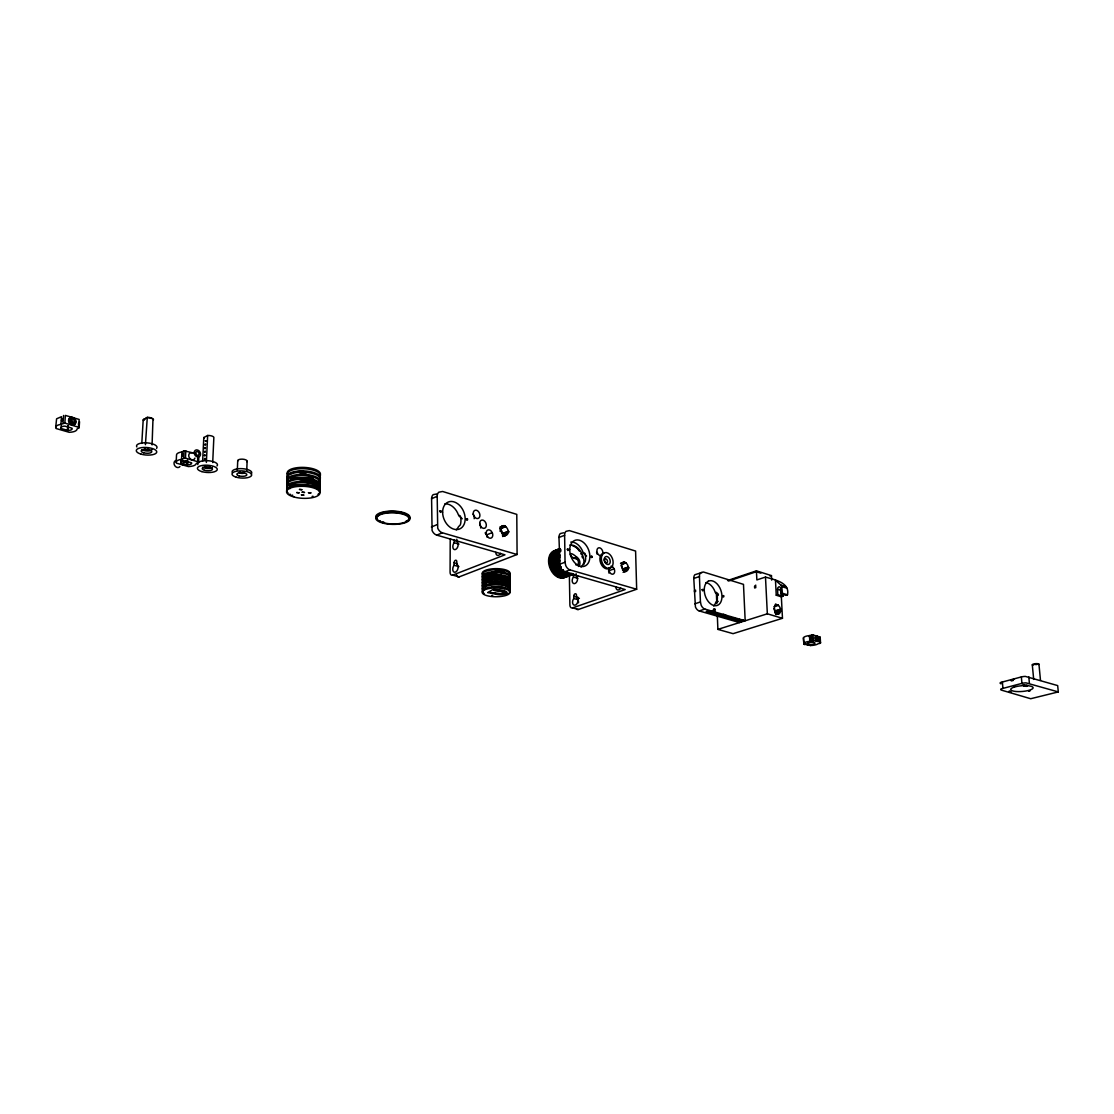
<?xml version="1.0" encoding="UTF-8"?>
<svg xmlns="http://www.w3.org/2000/svg" width="1114" height="1114" viewBox="0 0 1114 1114"><rect width="100%" height="100%" fill="white"/><g stroke="black" fill="none" stroke-linecap="round" stroke-linejoin="round"><path stroke-width="1.5" d="M456.851 539.176L456.851 541.655A4.164 2.507 -74 0 1 457.548 547.266A4.164 2.507 -74 0 1 453.454 548.923A4.164 2.507 -74 0 1 454.178 542.741L454.192 540.262A2.075 1.253 -73.9 0 1 454.233 539.747M782.766 593.567L782.905 596.296L777.823 594.723L777.53 588.902A2.005 1.448 -72.5 0 1 780.524 588.108L780.83 593.748L785.913 595.336L787.487 594.82C790.188 582.274 773.965 579.656 765.485 577.066L756.866 579.921L756.42 570.841L727.512 580.561M454.108 565.271L454.108 562.779A2.089 1.267 -74.3 0 1 455.459 560.286A2.089 1.267 -74.3 0 1 456.796 561.721L456.782 564.227A4.178 2.52 -74.4 0 1 457.478 569.895A4.178 2.52 -74.4 0 1 453.37 571.51A4.178 2.52 -74.4 0 1 454.108 565.271L458.926 566.622M517.091 554.507L442.397 532.798A6.99 5.069 66.8 0 1 437.718 528.147L437.189 496.287A6.963 5.013 66 0 1 438.805 492.193L442.62 491.483L516.785 514.376L517.091 554.507L459.163 576.885L452.73 575.116A4.178 2.52 -74.5 0 1 450.084 572.22L450.209 540.917A4.15 2.493 -73.9 0 1 450.571 538.828M452.73 575.116L504.962 554.828L436.772 535.124A6.976 5.069 66.8 0 1 432.079 530.501L431.591 498.724A6.949 5.027 66 0 1 433.207 494.644L437.022 493.92M316.78 488.698L316.836 486.512A26.652 9.553 2.1 0 0 289.918 485.607L289.849 487.807A26.889 9.734 2 0 0 289.96 488.656M298.831 481.652A11.85 4.303 2.2 0 1 312.547 481.067L312.491 483.267A15.499 5.612 2.2 0 1 314.051 483.796M312.588 479.758L312.644 477.558L290.949 478.143L290.879 480.343M302.813 474.926L302.883 472.74L310.221 476.04A9.525 3.481 2.2 0 1 311.071 476.402M780.956 610.959L775.163 612.784L780.956 610.959L780.872 609.442L774.648 610.792A4.665 2.896 72.3 0 0 773.757 608.564M246.723 470.985L247.113 461.252M775.163 612.784L774.69 611.14M237.324 470.303L237.728 460.569M212.704 462.575L213.86 437.301A5.152 1.95 3.6 0 0 207.761 435.463L203.792 437.524L202.651 461.085M206.368 462.435L207.65 435.463M198.013 461.781L185.147 458.063L181.54 459.316A10.068 3.69 3.6 0 0 176.402 463.132L188.377 466.571A10.068 3.69 3.6 0 0 196.231 463.563L198.529 462.352L198.306 455.904M198.389 462.449L198.682 456.573M780.552 610.848L780.538 611.266A4.679 2.896 72.3 0 1 779.215 613.508L775.901 614.524M183.699 458.174L184.075 450.808L193.669 453.064M185.439 458.133L185.815 450.752M186.901 464.775L187.124 460.388M187.152 464.858L181.109 462.992A5.236 1.922 3.6 0 1 185.077 460.918L191.566 462.797A5.236 1.922 3.6 0 1 187.598 464.858L187.375 460.458M187.472 464.858L187.695 460.472M176.151 462.157L176.541 454.804A10.054 3.718 3.7 0 1 181.916 451.95L184.075 450.808M181.262 460.054L181.136 463.104L181.415 460.221M181.54 459.316L181.916 451.95M741.256 619.969L742.049 621.347L743.261 620.025M152.075 444.918L152.98 419.129A4.721 1.81 4.4 0 0 147.285 417.36L143.191 419.853L141.798 443.414M145.419 444.681L147.285 417.36M78.634 427.094L79.164 419.449L65.392 415.411L64.835 423.083L79.247 427.442L77.033 429.043A10.708 3.983 5.2 0 1 69.235 432.302L56.104 428.528A10.708 3.983 5.2 0 1 60.908 424.378L64.835 423.083M79.122 427.818L79.554 421.705M61.228 428.57L61.047 428.389A5.57 2.075 5.2 0 1 64.891 426.133L72.006 428.194A5.57 2.075 5.2 0 1 68.149 430.45L61.228 428.57L61.312 425.464M62.997 423.139L63.568 415.452M67.411 430.352L67.731 425.771M67.689 430.436L68.01 425.854M68.024 430.436L68.358 425.868M55.7 427.47L56.591 418.794L61.479 416.706L60.908 424.378M624.453 569.881C632.947 567.318 627.266 566.218 622.559 569.282L622.489 568.683A4.595 3.077 70.2 0 0 620.916 565.578M628.714 568.349L628.199 568.878A4.609 3.077 70.2 0 1 626.722 571.022L623.06 572.262M502.4 535.193C505.979 533.815 515.086 528.677 502.47 533.467L502.414 532.84A4.86 3.439 67.9 0 0 500.715 529.554L499.977 528.607M502.985 534.65L502.47 533.467M484.966 585.63L493.683 583.04A8.954 2.869 -0.2 0 1 503.653 582.984A8.954 2.869 -0.2 0 1 507.497 585.922L507.608 586.716M508.638 532.395L508.054 532.938A4.874 3.439 67.9 0 1 506.327 535.166L502.609 536.516M205.867 440.712L205.853 441.13M205.185 459.024L205.073 459.288M1010.927 680.069L1014.394 679.192M559.576 549.16A14.412 9.915 69.5 0 0 556.401 554.897L556.262 555.719A14.412 9.915 69.5 0 0 556.332 561.038L556.513 561.957A14.412 9.915 69.5 0 0 573.32 574.1A14.44 9.915 69.5 0 1 569.198 573.195M487.514 579.099A12.922 4.164 -0.2 0 0 484.479 580.422L484.479 578.542A12.908 4.178 -0.2 0 1 500.604 576.37A12.908 4.178 -0.2 0 1 508.611 581.327M1036.925 664.501L1034.419 664.473M205.06 458.898C203.277 461.057 205.436 456.392 204.781 459.316M558.685 553.672L557.139 555.357A13.382 9.218 69.5 0 0 560.119 568.697A13.382 9.218 69.5 0 0 570.076 574.323M718.238 601.323L715.606 602.813A12.895 8.285 71.5 0 1 713.67 605.974M711.985 613.563L711.902 611.6L714.993 609.261L713.656 608.871L713.782 611.656L712.041 612.213L708.546 611.196L706.304 611.92L741.214 622.03L741.144 620.595A1.518 1.086 -73.8 0 1 741.27 619.816M78.495 425.437L78.495 423.487M197.721 460.277L197.651 458.077M205.937 441.325L205.143 440.81L206.062 440.963M554.271 555.649L553.881 557.404M754.568 586.535L755.71 586.159L755.779 587.621L754.638 587.997L754.568 586.535L755.765 585.115M508.374 593.275L508.249 593.358A13.939 4.428 -0.2 0 1 507.246 593.846M492.109 586.925L498.961 586.632L505.575 588.22A6.74 2.144 -0.3 0 1 506.536 588.763M1011.261 680.96L1013.267 680.445M297.327 475.413L302.883 472.74M431.591 498.724L437.189 496.287M431.383 527.019L437.008 524.666M444.764 503.89A14.593 10.541 66.7 0 1 458.411 514.863L460.374 516.074A14.593 10.541 66.7 0 1 460.347 524.805L458.383 526.866A14.593 10.541 66.7 0 1 456.253 529.846M436.772 535.124L442.397 532.798M500.311 526.88L503.361 525.655L506.369 527.284A4.874 3.439 67.9 0 1 508.054 530.584L508.123 531.211M500.144 527.214L504.029 525.641L505.157 526.852M500.311 527.228L503.361 525.655M504.489 525.78L502.901 525.836M501.272 527.744L505.157 526.184M501.272 528.078L505.617 526.337M499.977 528.941L505.617 526.671M486.567 534.901L492.221 532.631M502.985 533.62L508.625 531.364M502.484 534.497L508.123 532.241M505.213 535.486C505.171 537.589 501.537 532.938 504.085 535.709L505.659 535.305M559.994 549.216A14.371 9.929 69.5 0 0 551.945 556.582L551.792 557.404A14.371 9.929 69.5 0 0 551.876 562.709L552.043 563.628A14.371 9.929 69.5 0 0 569.365 575.325L569.895 605.069A3.955 2.576 -74.6 0 0 572.638 607.882L625.191 589.557L564.311 571.969A6.573 4.54 69.6 0 1 560.063 567.653L558.963 537.463L564.617 535.277A6.559 4.484 68.9 0 1 565.968 531.35L569.338 530.598L635.593 551.054L636.665 589.25L578.417 609.469A3.941 2.576 -74.6 0 1 576.495 609.024M557.613 554.299L559.2 553.574M557.46 554.535L558.866 554.006M557.334 554.786L558.727 554.257M557.223 555.064L558.546 554.828A13.396 9.204 69.5 0 0 558.309 556.387M570.758 542.128A13.758 9.427 69.4 0 1 583.068 552.321L585.017 553.505A13.758 9.427 69.4 0 1 585.17 561.804L583.29 563.74A13.758 9.427 69.4 0 1 580.993 567.054M573.807 558.351L576.815 557.237A5.152 3.537 69.6 0 1 579.865 561.929A5.152 3.537 69.6 0 1 578.361 566.455M559.367 564.352L565.049 562.236L564.617 535.277M820.071 637.347L812.872 634.827L809.488 635.579A7.422 2.158 -3.1 0 0 803.445 637.835L803.876 644.101L810.574 645.507A7.422 2.131 -3.1 0 0 818.149 643.725C826.184 642.834 812.315 639.06 809.822 641.302A7.422 2.131 -3.1 0 0 803.779 643.544L810.574 645.507M564.311 571.969L569.992 569.881L636.665 589.25M628.226 567.235L628.171 566.636A4.609 3.077 70.2 0 0 626.583 563.531L623.436 562.194L625.455 562.807M620.526 563.406L624.425 561.985L625.455 563.113M620.832 563.461L623.882 562.027M621.528 563.893L625.441 562.486M621.542 564.213L625.901 562.64M621.556 564.533L625.915 562.96M608.467 570.897L614.134 568.85M628.686 567.374L622.559 569.282M622.587 570.257L628.254 568.224M626.138 571.162C623.018 569.714 623.701 572.68 625.678 571.329M624.119 570.897L626.138 571.496M702.029 572.499L694.871 574.727A6.127 3.955 71.1 0 0 693.785 578.458L695.428 606.935A6.155 3.983 71.7 0 0 699.23 610.945L739.501 622.573M693.785 578.458L699.439 576.523A6.141 3.941 71.1 0 1 700.525 572.791L703.435 572.011L743.484 584.363L745.182 620.777L715.104 612.046L711.957 613.062L714.715 612.992L714.659 611.53M728.612 581.021L756.267 571.733L760.862 573.181M705.83 582.608A12.895 8.285 71.5 0 1 715.16 592.021L718.405 594.18M770.039 576.091L771.459 575.618L771.696 580.129M491.998 572.025C495.34 571.579 504.377 568.544 504.976 573.292M694.746 603.844L700.428 601.964L699.439 576.523M715.787 602.214L717.054 601.114A12.908 8.285 71.5 0 0 716.734 593.275L716.469 592.397M699.23 610.945L704.911 609.08L713.782 611.656M787.487 594.82L782.404 593.247L781.694 585.839L775.469 580.213L776.249 595.224L777.823 594.723M780.83 593.748L782.404 593.247M725.325 616.07L722.582 616.139L722.513 614.691L723.933 614.232M776.249 595.224L781.346 596.798L782.905 596.296M722.582 616.139L724.003 615.68M725.228 617.407L726.648 616.947L726.579 615.499L725.158 615.958L735.463 618.938M775.414 604.15L778.867 605.821A4.679 2.896 72.3 0 1 780.427 608.968L780.482 609.316M775.079 605.612L778.352 605.013M774.035 606.754L778.366 605.375M735.63 618.493L735.7 619.941L737.12 619.481M738.415 619.857L735.7 619.941M736.995 620.804L738.415 620.359M717.319 615.652L717.889 629.382L767.337 613.8L782.474 618.298L781.346 596.798M775.093 611.266L780.872 609.442M775.943 614.106L778.797 613.619M778.825 613.981L775.901 613.563M1009.214 691L1011.052 691.836L1008.992 692.351L1030.701 698.729L1058.3 691.919L1057.673 685.583L1025.34 676.407A5.361 1.393 -4.6 0 0 1021.343 676.936L1000.595 682.478A5.305 1.379 -4.4 0 0 1001.082 683.815M782.474 618.298L733.068 633.657L717.889 629.382M1058.3 691.919L1025.952 682.854A5.361 1.379 -4.5 0 0 1021.942 683.369L1001.166 688.87A5.319 1.365 -4.4 0 0 1001.653 690.193L1008.031 692.059L1010.092 691.543M623.896 562.347L623.311 562.486A4.609 3.077 70.2 0 0 621.821 564.631L621.849 566.887A4.609 3.077 70.2 0 0 623.436 569.992L624.105 570.577M503.361 525.989L502.693 526.128A4.874 3.439 67.9 0 0 500.966 528.342L500.952 530.71A4.874 3.439 67.9 0 0 502.651 534.01L503.403 534.636M1026.635 685.138L1022.958 684.985A11.21 2.896 -4.5 0 1 1022.234 685.054M1023.599 684.901L1024.49 686.001A11.21 2.896 -4.5 0 0 1027.776 685.361M575.659 564.77L576.69 564.826A3.147 2.158 69.6 0 0 578.486 562.473A3.147 2.158 69.6 0 0 576.592 559.019M1023.71 686.113L1026.746 686.349M497.443 587.078L501.049 587.579M500.952 572.652L503.653 573.042M563.684 532.784L560.314 533.55A6.545 4.484 68.9 0 0 558.963 537.463M501.37 575.367L500.311 575.089A21.751 7.018 -0.1 0 0 495.619 574.211L491.594 573.863A6.475 2.103 -0.2 0 0 484.91 576.411L485.063 576.592M572.638 607.882L578.417 609.469M454.108 562.779L457.325 563.684M573.794 596.157L573.835 598.538A3.955 2.576 -74.5 0 0 573.223 604.456A3.955 2.576 -74.5 0 0 577.358 602.994A3.955 2.576 -74.5 0 0 576.537 597.577L576.495 595.196A1.977 1.281 -74.4 0 0 575.116 593.804A1.977 1.281 -74.4 0 0 573.794 596.157L578.124 597.369M576.537 597.577L579.419 598.385M573.835 598.538L578.166 599.736M454.178 542.741L458.982 544.119M559.576 550.149A14.426 9.915 69.5 0 0 557.808 554.368L557.654 555.19A14.426 9.915 69.5 0 0 557.738 560.509L557.905 561.428A14.426 9.915 69.5 0 0 573.599 574.239A1.963 1.281 -73.9 0 0 573.432 574.699L573.473 577.066L577.776 578.305M706.276 611.196L723.877 616.293M725.2 616.683L735.491 619.663M738.262 620.47L741.186 621.306M454.192 540.262L457.381 541.195M573.432 574.699L577.734 575.938M713.03 610.166L714.366 610.556M722.513 614.691L723.835 615.067L723.905 617.017L725.325 616.571L725.27 615.109M707.696 610.89L723.849 615.569M741.144 620.595L738.234 619.746L738.304 621.18L739.724 620.735L739.654 619.3M713.378 612.603L743.456 621.32L743.386 619.885M775.441 604.582L777.628 605.25M777.53 589.25L781.346 590.434M781.151 585.17L786.233 586.772M782.056 586.674L787.138 588.262M756.42 570.841L771.459 575.618M485.036 579.698L484.172 578.974M504.085 536.029L502.957 535.486M505.157 526.518L504.029 525.641L502.901 526.184M576.815 557.237C567.931 549.077 568.335 557.139 576.565 559.005M458.69 515.671L462.268 518.79M583.332 553.101L586.577 555.997M715.397 592.745L718.293 595.419M596.533 552.224L596.756 552.697A4.094 2.771 69.6 0 1 597.16 554.243M312.644 477.558L313.8 480.231M143.79 419.282L143.803 419.337A4.721 1.81 4.4 0 0 144.249 419.797M153.509 419.616L153.509 419.658A5.305 2.033 4.4 0 0 147.104 417.68L143.205 419.894A5.305 2.033 4.4 0 0 143.706 420.424M203.792 437.524L203.806 437.565A5.152 1.95 3.6 0 0 204.252 438.081M803.445 637.835L803.876 644.101M700.428 601.964L701.124 605.069A6.169 3.983 71.7 0 0 704.911 609.08M565.049 562.236L565.745 565.536A6.587 4.526 69.6 0 0 569.992 569.881M1038.944 664.209L1040.504 680.417M1032.302 664.863L1033.695 679.429M1028.793 676.727L1029.392 683.174M1021.343 676.936L1021.942 683.369M1002.349 681.796L1002.92 688.201M820.169 636.957L820.517 642.667M813.053 634.869L813.387 640.606M811.744 634.91L812.078 640.634M809.488 635.579L809.822 641.302M804.322 641.748L804.475 644.602M776.166 604.359L775.776 604.832A4.679 2.896 72.3 0 0 774.439 607.06L774.55 609.372A4.679 2.896 72.3 0 0 776.11 612.519L776.639 613.341M765.485 577.066L767.337 613.8M716.386 593.372L716.817 603.649M714.993 609.261L715.104 612.046M713.322 611.14L713.294 613.452M711.985 610.751L712.041 612.213M710.593 611.725L710.648 613.187M576.119 573.724L576.161 576.077A3.941 2.562 -74 0 1 576.968 581.438A3.941 2.562 -74 0 1 572.861 582.942A3.941 2.562 -74 0 1 573.473 577.066M485.69 584.892L485.69 586.772M485.3 585.003L485.3 586.883M484.618 579.517L484.618 581.397M484.353 578.639L484.465 581.299M484.256 578.751L484.242 581.076M375.919 517.606A17.114 6.016 1.1 0 1 393.966 511.103A17.114 6.016 1.1 0 1 409.409 518.901M408.741 519.611A17.114 6.016 1.1 0 1 408.309 519.946M406.652 520.879A17.114 6.016 1.1 0 1 405.983 521.171M383.773 522.034A17.114 6.016 1.1 0 1 382.882 521.812M380.473 521.032A17.114 6.016 1.1 0 1 379.763 520.739M377.019 519.082A17.114 6.016 1.1 0 1 376.643 518.72M376.95 516.464A15.972 5.612 1.1 0 1 377.061 516.102M377.465 515.378A15.972 5.612 1.1 0 1 378.147 514.696M379.08 514.055A15.972 5.612 1.1 0 1 380.25 513.457M381.642 512.927A15.972 5.612 1.1 0 1 382.408 512.691L383.23 512.468A15.972 5.612 1.1 0 1 384.093 512.273M385.917 511.925A15.972 5.612 1.1 0 1 398.199 511.883M400.135 512.217A15.972 5.612 1.1 0 1 405.705 513.958M407.32 514.933A15.972 5.612 1.1 0 1 407.738 515.267M408.378 515.991A15.972 5.612 1.1 0 1 408.601 516.353M1033.151 665.323A3.342 0.891 -4.7 0 1 1033.012 664.195A3.342 0.891 -4.7 0 1 1037.19 663.638A3.342 0.891 -4.7 0 1 1038.777 664.571M809.182 636.707A3.857 1.114 -3.1 0 1 810.143 636.567M817.411 641.483A2.785 1.685 73 0 1 814.975 638.03A2.785 1.685 73 0 1 817.411 636.595A2.785 1.685 73 0 1 818.177 641.023M816.033 638.03A1.49 0.905 73 0 1 816.506 640.077M694.579 591.896A2.813 1.824 71.4 0 1 694.523 590.517M695.651 591.534A2.813 1.824 71.4 0 1 695.596 590.155M488.851 578.765A12.922 4.164 -0.2 0 1 506.87 579.823M507.316 580.046A12.922 4.164 -0.2 0 1 509.056 582.135M509.585 584.404A13.911 4.484 -0.2 0 0 504.182 579.614A13.911 4.484 -0.2 0 0 488.294 579.628L487.556 579.809A13.911 4.484 -0.2 0 0 484.005 581.146L483.587 581.411A13.911 4.484 -0.2 0 0 483.03 584.836M508.625 584.335A12.922 4.164 -0.2 0 0 496.468 579.141A12.922 4.164 -0.2 0 0 483.504 584.209A12.922 4.15 -0.2 0 1 484.144 583.68M509.571 583.276A13.911 4.484 -0.2 0 0 504.182 578.486A13.911 4.484 -0.2 0 0 488.294 578.5L487.556 578.667A13.911 4.484 -0.2 0 0 484.005 580.018L483.587 580.283A13.911 4.484 -0.2 0 0 483.03 583.708M483.016 574.727A13.883 4.54 -0.2 0 1 495.103 568.655A13.883 4.54 -0.2 0 1 509.725 574.016M483.016 577.72A13.897 4.526 -0.2 0 1 495.103 571.663A13.897 4.526 -0.2 0 1 509.739 577.01M509.279 578.695A13.897 4.512 -0.2 0 0 504.517 573.668A13.897 4.512 -0.2 0 0 488.28 573.599L487.542 573.766A13.897 4.512 -0.2 0 0 483.991 575.13L483.573 575.395A13.897 4.512 -0.2 0 0 483.016 578.848M503.305 575.98A21.751 7.018 -0.1 0 1 504.976 576.662M509.558 580.283A13.897 4.498 -0.2 0 0 504.169 575.465A13.897 4.498 -0.2 0 0 488.28 575.478L487.542 575.659A13.897 4.498 -0.2 0 0 484.005 577.01L483.573 577.275A13.897 4.498 -0.2 0 0 483.016 580.714M484.771 577.748A6.475 2.103 -0.2 0 1 485.091 577.205M486.331 576.481A6.475 2.103 -0.2 0 1 489.909 575.785M508.987 581.968A13.911 4.498 -0.2 0 0 504.893 576.774A13.911 4.498 -0.2 0 0 488.28 576.606L487.542 576.787A13.911 4.498 -0.2 0 0 484.005 578.138L483.573 578.403A13.911 4.498 -0.2 0 0 483.016 581.842M483.016 575.854A13.897 4.526 -0.2 0 1 495.549 569.769A13.897 4.526 -0.2 0 1 509.53 575.423M484.882 583.193A12.922 4.15 -0.2 0 1 491.887 581.271M501.049 581.327A12.922 4.15 -0.2 0 1 507.33 583.068M508.625 584.056A12.922 4.15 -0.2 0 1 508.82 584.321M509.599 586.284A13.925 4.47 -0.2 0 0 504.196 581.508A13.925 4.47 -0.2 0 0 488.294 581.508L487.556 581.689A13.925 4.47 -0.2 0 0 484.005 583.026L483.587 583.29A13.925 4.47 -0.2 0 0 483.03 586.716M509.335 587.691A13.925 4.456 -0.2 0 0 504.572 582.719A13.925 4.456 -0.2 0 0 488.294 582.65L487.556 582.817A13.925 4.456 -0.2 0 0 484.005 584.168L483.587 584.418A13.925 4.456 -0.2 0 0 483.03 587.844M502.651 584.683A8.968 2.869 -0.3 0 1 507.204 586.326M509.613 589.278A13.925 4.442 -0.2 0 0 504.21 584.53A13.925 4.442 -0.2 0 0 488.308 584.544L487.57 584.711A13.925 4.442 -0.2 0 0 484.019 586.048L483.587 586.312A13.925 4.442 -0.2 0 0 483.03 589.71M509.042 590.963A13.925 4.442 -0.2 0 0 504.934 585.825A13.925 4.442 -0.2 0 0 488.308 585.672L487.57 585.853A13.925 4.442 -0.2 0 0 484.019 587.175L483.601 587.44A13.925 4.442 -0.2 0 0 483.03 590.838M504.182 588.568A4.971 1.587 -0.3 0 1 504.461 588.693M509.627 592.286A13.939 4.428 -0.2 0 0 504.224 587.551A13.939 4.428 -0.2 0 0 488.308 587.565L487.57 587.732A13.939 4.428 -0.2 0 0 484.019 589.069L483.601 589.334A13.939 4.428 -0.2 0 0 483.044 592.718M506.048 594.277A13.939 4.428 -0.2 0 1 505.394 594.486M492.694 595.503A13.939 4.428 -0.2 0 1 491.817 595.419M484.2 593.497A13.939 4.428 -0.2 0 1 483.755 593.247M779.939 609.288A6.238 3.857 72.3 0 1 780.162 610.862M182.418 460.597A1.991 1.574 58.2 0 0 183.657 462.129L184.102 462.282A1.991 1.574 58.2 0 0 185.732 460.75A1.81 1.434 58.2 0 1 184.214 462.059L183.81 461.92A1.81 1.434 58.2 0 1 182.682 460.514M179.939 466.515A3.76 2.98 58.1 0 1 174.578 465.36A3.76 2.98 58.1 0 1 176.583 460.43M183.253 464.761A3.774 2.994 58.2 0 1 180.83 463.716M194.95 458.063A3.746 2.952 58.4 0 1 191.204 459.483A3.746 2.952 58.4 0 1 188.767 455.055A3.746 2.952 58.4 0 1 192.095 452.869M185.676 460.569A1.643 1.295 58.2 0 1 184.325 461.837L183.963 461.711A1.643 1.295 58.2 0 1 183.086 460.834M197.846 464.608A9.956 3.648 3.4 0 1 208.067 460.709A9.956 3.648 3.4 0 1 216.979 465.958M210.073 466.947A2.688 0.989 3.4 0 1 206.229 467.42L205.644 467.239A2.688 0.989 3.4 0 1 204.823 466.265M209.71 466.195A2.688 0.989 3.4 0 1 210.003 466.432M212.356 467.448A5.18 1.894 3.4 0 1 207.858 468.521A5.18 1.894 3.4 0 1 202.845 467.239M459.163 576.885A4.164 2.52 -74.5 0 1 456.601 574.963M485.091 532.938A4.331 3.091 67.7 0 1 485.467 533.286L486.679 535.124A4.331 3.091 67.7 0 1 487.124 537.268M479.744 524.346A4.331 3.091 67.4 0 1 480.677 528.022M472.977 514.097A4.345 3.105 67 0 1 473.589 515.03L473.826 515.531A4.345 3.105 67 0 1 474.16 518.706M501.203 528.161A4.261 2.618 -73.4 0 1 499.908 531.113M500.604 553.324A4.275 2.646 -73.8 0 1 497.54 555.385A4.275 2.646 -73.8 0 1 495.8 552.349M232.311 472.517A9.831 3.593 3 0 1 242.657 468.688A9.831 3.593 3 0 1 251.221 473.854M237.797 461.029A4.707 1.755 3 0 1 242.755 459.177A4.707 1.755 3 0 1 246.862 461.683M243.381 471.793A2.562 0.933 3 0 1 243.994 473.144A2.562 0.933 3 0 1 240.332 473.144A2.562 0.933 3 0 1 240.039 471.793M136.827 446.951A10.263 3.802 4.2 0 1 147.02 442.871A10.263 3.802 4.2 0 1 156.587 448.385M151.977 449.374A5.333 1.977 4.2 0 1 147.897 450.989A5.333 1.977 4.2 0 1 141.979 449.638M147.716 448.413A2.047 0.766 4.2 0 1 148.301 449.541A2.047 0.766 4.2 0 1 145.293 449.471A2.047 0.766 4.2 0 1 145.238 448.343M567.68 573.348A13.396 9.204 69.5 0 1 567.04 573.083M566.399 572.763A13.396 9.204 69.5 0 1 565.146 571.983M563.364 570.438A13.396 9.204 69.5 0 1 562.807 569.839M560.843 567.096A13.396 9.204 69.5 0 1 560.412 566.33M559.674 564.742A13.396 9.204 69.5 0 1 559.075 563.085M558.643 561.386A13.396 9.204 69.5 0 1 558.281 558.852M572.485 574.406A14.398 9.915 69.5 0 1 555.663 562.264L555.496 561.345A14.398 9.915 69.5 0 1 555.426 556.025L555.566 555.204A14.398 9.915 69.5 0 1 559.813 548.729M569.825 574.504A13.368 9.218 69.5 0 0 570.396 574.337A14.371 9.929 69.5 0 1 569.867 574.852M569.226 574.629A13.368 9.218 69.5 0 1 568.613 574.685M566.72 574.546A13.368 9.218 69.5 0 1 565.439 574.17M564.798 573.905A13.368 9.218 69.5 0 1 563.531 573.223M562.904 572.805A13.368 9.218 69.5 0 1 561.707 571.83M561.122 571.273A13.368 9.218 69.5 0 1 559.047 568.655M558.601 567.931A13.368 9.218 69.5 0 1 557.794 566.385M557.432 565.578A13.368 9.218 69.5 0 1 556.847 563.921M556.401 562.236A13.368 9.218 69.5 0 1 556.053 559.688M556.081 557.223A13.368 9.218 69.5 0 1 556.485 554.939M557.251 552.92A13.368 9.218 69.5 0 1 557.585 552.321M569.839 545.024A14.454 9.915 69.5 0 1 583.833 564.631M572.819 573.696A14.44 9.915 69.5 0 1 570.744 573.181M568.516 572.861A14.44 9.915 69.5 0 1 567.165 571.997M559.771 557.836A14.44 9.915 69.5 0 1 559.799 555.19M573.835 574.17A14.426 9.915 69.5 0 1 563.837 570.869M563.238 570.215A14.426 9.915 69.5 0 1 562.667 569.533M561.122 567.263A14.426 9.915 69.5 0 1 560.662 566.441M559.869 564.728A14.426 9.915 69.5 0 1 558.755 561.108L558.574 560.189A14.426 9.915 69.5 0 1 558.504 554.869L558.643 554.048A14.426 9.915 69.5 0 1 559.66 551.068M559.799 561.066A6.712 4.623 69.4 0 1 559.715 554.716M572.373 545.651A14.454 9.915 69.5 0 1 574.434 546.528M575.116 546.932A14.454 9.915 69.5 0 1 575.771 547.392M576.425 547.893A14.454 9.915 69.5 0 1 577.052 548.45M577.679 549.049A14.454 9.915 69.5 0 1 578.263 549.703M578.834 550.386A14.454 9.915 69.5 0 1 579.377 551.11M580.812 553.463A14.454 9.915 69.5 0 1 581.23 554.299M581.94 556.039A14.454 9.915 69.5 0 1 582.497 557.836M566.594 575.214A13.368 9.218 69.5 0 1 555.872 565.689A13.368 9.218 69.5 0 1 557.39 551.305M557.849 550.887A13.368 9.218 69.5 0 1 558.866 550.191M570.103 574.337A13.368 9.218 69.5 0 1 569.56 574.615M572.095 574.044A14.398 9.929 69.5 0 1 561.929 574.601A14.398 9.929 69.5 0 1 554.271 562.793L554.104 561.874A14.398 9.929 69.5 0 1 554.02 556.554L554.173 555.733A14.398 9.929 69.5 0 1 559.618 548.729M571.259 574.351A14.385 9.929 69.5 0 1 561.08 574.921A14.385 9.929 69.5 0 1 553.435 563.099L553.268 562.194A14.385 9.929 69.5 0 1 553.185 556.875L553.338 556.053A14.385 9.929 69.5 0 1 560.05 548.756M565.87 575.395A9.246 6.392 69.6 0 1 555.802 567.193M569.017 575.158A14.371 9.929 69.5 0 1 558.852 575.743A14.371 9.929 69.5 0 1 551.207 563.935L551.04 563.03A14.371 9.929 69.5 0 1 550.957 557.71L551.11 556.903A14.371 9.929 69.5 0 1 559.841 549.606M568.084 575.158A14.357 9.929 69.5 0 1 557.794 576.453A14.357 9.929 69.5 0 1 549.815 564.464L549.648 563.545A14.357 9.929 69.5 0 1 549.578 558.239L549.717 557.418A14.357 9.929 69.5 0 1 557.766 550.065M567.249 575.465A14.357 9.929 69.5 0 1 556.958 576.76A14.357 9.929 69.5 0 1 548.979 564.77L548.812 563.865A14.357 9.929 69.5 0 1 548.742 558.56L548.896 557.738A14.357 9.929 69.5 0 1 557.613 550.441M287.273 486.205A16.682 6.057 2.2 0 1 304.54 479.312A16.682 6.057 2.2 0 1 319.036 488.002M287.092 484.493A16.668 6.057 2.2 0 1 305.125 478.017A16.668 6.057 2.2 0 1 319.064 486.707M288.15 479.995A16.654 6.099 2.2 0 1 303.662 472.225A16.654 6.099 2.2 0 1 319.217 481.039M287.83 478.31A16.654 6.113 2.2 0 1 302.075 470.874A16.654 6.113 2.2 0 1 320.261 478.226M320.122 478.616A16.654 6.113 2.2 0 1 319.258 479.744M288.039 483.49A16.668 6.071 2.2 0 1 303.565 475.734A16.668 6.071 2.2 0 1 319.119 484.52M288.08 482.181A16.668 6.085 2.2 0 1 303.593 474.425A16.668 6.085 2.2 0 1 319.161 483.211M312.547 481.067A15.485 5.626 2.2 0 1 318.869 486.428M307.185 482.71A11.85 4.289 2.1 0 1 309.901 482.877M315.429 484.381A15.499 5.612 2.2 0 1 316.613 485.022M286.827 487.598A16.682 6.043 2.2 0 1 305.027 481.54A16.682 6.043 2.2 0 1 319.328 489.826M287.161 489.7A16.682 6.03 2.2 0 1 303.899 482.808A16.682 6.03 2.2 0 1 319.286 491.135M286.869 491.497A16.696 6.016 2.2 0 1 304.373 485.036A16.696 6.016 2.2 0 1 319.231 493.321M318.451 494.031A16.696 6.016 2.2 0 1 317.963 494.365M312.978 496.231A16.696 6.016 2.2 0 1 312.073 496.426M292.801 495.34A16.696 6.016 2.2 0 1 291.979 495.062M290.476 494.449A16.696 6.016 2.2 0 1 289.807 494.115M288.164 493.042A16.696 6.016 2.2 0 1 287.078 491.901M290.35 487.319A26.875 9.761 2 0 1 289.918 485.607M316.836 486.512A27.001 9.775 2.3 0 1 316.404 488.183M290.587 473.965A11.878 4.359 2.3 0 1 291.214 473.464M292.035 473.004A11.878 4.359 2.3 0 1 294.152 472.239M296.797 471.723A11.878 4.359 2.3 0 1 304.428 471.695M287.899 476.124A16.64 6.127 2.3 0 1 303.774 468.716A16.64 6.127 2.3 0 1 319.662 477.196M287.941 474.815A16.64 6.127 2.3 0 1 304.359 467.42A16.64 6.127 2.3 0 1 319.342 476.263M74.916 423.919A3.969 3.189 52.7 0 1 70.182 423.947A3.969 3.189 52.7 0 1 68.957 418.836A3.969 3.189 52.7 0 1 73.594 418.363M73.984 418.697A3.969 3.189 52.7 0 1 74.666 419.477M75.167 420.368A3.969 3.189 52.7 0 1 75.139 423.557M69.597 420.27A2.117 1.699 52.6 0 1 72.452 421.092A2.117 1.699 52.6 0 1 71.756 423.807M610.11 567.736A8.202 5.542 69.9 0 1 600.766 563.322A8.202 5.542 69.9 0 1 604.136 553.073M601.114 555.663A4.108 2.771 69.6 0 1 598.483 554.647L598.148 554.271A4.108 2.771 69.6 0 1 597.731 548.38A4.108 2.771 69.6 0 1 602.201 550.107L602.423 550.595A4.108 2.771 69.6 0 1 602.66 554.062M602.047 555.12A4.108 2.771 69.6 0 1 601.769 555.371M609.135 567.555A4.094 2.757 70.2 0 0 609.233 571.426L610.347 573.153A4.094 2.757 70.2 0 0 613.884 573.599A4.094 2.757 70.2 0 0 614.232 569.059L613.132 567.332A4.094 2.757 70.2 0 0 610.89 566.274M578.389 602.841A3.941 2.576 -74.5 0 1 578.639 601.852M560.913 551.165A3.008 2.061 69.2 0 1 560.899 549.703M559.743 552.46A3.008 2.061 69.2 0 1 559.701 549.62M608.745 571.607A4.08 2.757 70.2 0 1 608.996 573.153M620.749 588.039A4.038 2.688 -73.8 0 1 617.699 589.947A4.038 2.688 -73.8 0 1 615.875 587.022M61.535 420.326C62.844 422.944 62.913 416.037 61.535 420.326M810.031 638.113C811.089 640.968 811.8 635.342 810.031 638.113M722.833 595.851C723.473 599.262 724.866 594.291 722.833 595.851M702.112 589.64C702.795 593.094 704.132 588.039 702.112 589.64M592.286 556.944C590.643 559.451 590.866 553.491 592.286 556.944M567.318 549.23C568.029 552.934 569.644 547.545 567.318 549.23M493.613 590.281L495.382 590.643A9.079 2.869 -0.2 0 1 501.787 591.631L502.651 591.966A3.036 0.961 -0.3 0 1 502.539 593.191A3.036 0.961 -0.3 0 1 498.766 593.414L490.369 592.481L497.777 593.943A4.971 1.574 -0.3 0 0 504.169 593.525A4.971 1.574 -0.3 0 0 503.876 591.464L493.683 590.197M466.32 518.943C467.058 522.842 468.897 517.202 466.32 518.943M439.891 511.02C440.629 514.96 442.537 509.265 439.891 511.02M204.92 444.583C205.38 446.867 206.229 442.133 204.92 444.583M204.753 448.176C205.213 450.446 206.048 445.753 204.753 448.176M204.572 451.769C204.976 454.08 205.979 449.262 204.572 451.769M204.405 455.361C204.879 457.645 205.7 452.925 204.405 455.361M205.463 444.667L205.463 444.667M182.014 455.166C182.835 459.177 184.214 450.85 182.014 455.166M1013.615 686.419L1015.202 686.321L1013.615 686.419M1028.556 690.861L1030.13 690.764L1028.626 690.805M308.494 492.708L310.848 492.889L308.494 492.708M296.728 492.541L299.039 492.82L296.728 492.541M299.513 489.436L301.838 489.7L299.513 489.436M302.159 492.179L304.484 492.458L302.159 492.179M301.434 494.839L303.746 495.103L301.434 494.839M487.793 592.551L496.928 594.43A6.74 2.144 -0.3 0 0 505.338 593.943A6.74 2.144 -0.3 0 0 505.589 591.228L504.614 590.852A12.769 4.052 -0.2 0 0 495.605 589.459L494.324 589.445A2.785 0.891 -0.2 0 0 492.444 589.779L487.793 592.551M378.565 515.643L378.119 515.977A15.972 5.612 1.1 0 0 383.049 522.633A15.972 5.612 1.1 0 0 402.419 523.009L403.24 522.8A15.972 5.612 1.1 0 0 407.083 521.157L407.529 520.837A15.972 5.612 1.1 0 0 402.725 514.111A15.972 5.612 1.1 0 0 383.216 513.749L382.394 513.972A15.972 5.612 1.1 0 0 378.565 515.643M484.019 590.197L483.601 590.462A13.939 4.428 -0.2 0 0 487.069 595.712A13.939 4.428 -0.2 0 0 503.96 595.962L504.698 595.795A13.939 4.428 -0.2 0 0 508.249 594.486L508.68 594.222A13.939 4.428 -0.2 0 0 505.31 588.944A13.939 4.428 -0.2 0 0 488.322 588.693L487.57 588.874A13.939 4.428 -0.2 0 0 484.019 590.197M708.281 581.23L707.808 581.494A12.936 8.285 71.5 0 0 706.763 599.235A12.936 8.285 71.5 0 0 720.076 603.287A12.936 8.285 71.5 0 0 717.625 584.488L717.11 583.917A12.936 8.285 71.5 0 0 708.281 581.23M1026.704 685.653L1026.036 685.639A11.224 2.869 -4.5 0 0 1011.066 688.703A11.224 2.869 -4.5 0 0 1020.605 691.571A11.224 2.869 -4.5 0 0 1033.11 687.756L1033.082 687.589A11.224 2.869 -4.5 0 0 1026.704 685.653M487.835 537.073L486.623 535.221A4.345 3.091 67.8 0 1 487.138 530.473A4.345 3.091 67.8 0 1 491.121 531.002L492.318 532.84A4.345 3.091 67.8 0 1 491.817 537.602A4.345 3.091 67.8 0 1 487.835 537.073M474.912 517.383L474.55 516.98A4.359 3.105 67 0 1 474.216 510.769A4.359 3.105 67 0 1 479.215 512.691L479.452 513.206A4.359 3.105 67 0 1 478.923 517.94A4.359 3.105 67 0 1 474.912 517.383M384.163 523.399A17.114 6.002 1.1 0 0 409.98 518.692A17.114 6.002 1.1 0 0 384.441 512.997A17.114 6.002 1.1 0 0 384.163 523.399M808.987 644.365A3.857 1.114 -3.1 0 0 815.016 643.238A3.857 1.114 -3.1 0 0 809.53 642.416A3.857 1.114 -3.1 0 0 808.987 644.365M816.395 638.085A1.49 0.905 73 0 0 817.76 640.035A1.49 0.905 73 0 0 817.913 637.695A1.49 0.905 73 0 0 816.395 638.085M815.573 637.417A2.785 1.685 73 0 0 817.968 641.316A2.785 1.685 73 0 0 818.511 637.097A2.785 1.685 73 0 0 815.573 637.417M194.184 452.493A3.76 2.952 58.5 0 0 198.821 456.851A3.76 2.952 58.5 0 0 199.1 450.919A3.76 2.952 58.5 0 0 194.184 452.493M195.688 453.245A2.005 1.574 58.5 0 0 198.403 455.139A2.005 1.574 58.5 0 0 198.041 451.88A2.005 1.574 58.5 0 0 195.688 453.245M204.516 470.303A5.18 1.894 3.4 0 0 212.509 469.231A5.18 1.894 3.4 0 0 205.004 467.058A5.18 1.894 3.4 0 0 204.516 470.303M201.885 471.612A9.956 3.634 3.4 0 0 217.258 469.565A9.956 3.634 3.4 0 0 202.873 465.374A9.956 3.634 3.4 0 0 201.885 471.612M442.62 512.203A14.635 10.541 66.7 0 0 459.553 529.011A14.635 10.541 66.7 0 0 459.525 505.324A14.635 10.541 66.7 0 0 442.62 512.203M479.73 523.232A4.345 3.091 67.4 0 0 484.701 528.231A4.345 3.091 67.4 0 0 484.674 521.185A4.345 3.091 67.4 0 0 479.73 523.232M236.307 477.21A9.845 3.593 2.9 0 0 251.653 475.205A9.845 3.593 2.9 0 0 237.616 471.055A9.845 3.593 2.9 0 0 236.307 477.21M239.037 475.887A5.013 1.824 2.9 0 0 246.862 474.856A5.013 1.824 2.9 0 0 239.691 472.754A5.013 1.824 2.9 0 0 239.037 475.887M143.72 452.799A5.347 1.963 4.1 0 0 151.838 451.671A5.347 1.963 4.1 0 0 143.971 449.402A5.347 1.963 4.1 0 0 143.72 452.799M141.116 454.164A10.277 3.788 4.1 0 0 156.754 452.033A10.277 3.788 4.1 0 0 141.645 447.633A10.277 3.788 4.1 0 0 141.116 454.164M294.347 497.109A16.696 6.002 2.2 0 0 319.941 493.112A16.696 6.002 2.2 0 0 295.502 486.748A16.696 6.002 2.2 0 0 294.347 497.109M70.683 420.744A2.117 1.699 52.7 0 0 73.635 422.749A2.117 1.699 52.7 0 0 73.301 419.351A2.117 1.699 52.7 0 0 70.683 420.744M69.11 420.897A3.969 3.203 52.7 0 0 74.833 424.183A3.969 3.203 52.7 0 0 73.691 417.778A3.969 3.203 52.7 0 0 69.11 420.897M601.476 556.777A8.216 5.542 69.9 0 0 608.926 568.432A8.216 5.542 69.9 0 0 611.294 556.276A8.216 5.542 69.9 0 0 601.476 556.777M604.248 559.075A4.191 2.827 69.9 0 0 608.481 564.478A4.191 2.827 69.9 0 0 609.01 557.919A4.191 2.827 69.9 0 0 604.248 559.075M604.442 560.231A2.131 1.434 69.9 0 0 606.601 562.988A2.131 1.434 69.9 0 0 606.879 559.646A2.131 1.434 69.9 0 0 604.442 560.231M569.755 549.453A13.786 9.413 69.4 0 0 584.53 566.204A13.786 9.413 69.4 0 0 585.156 544.078A13.786 9.413 69.4 0 0 569.755 549.453"/></g></svg>
